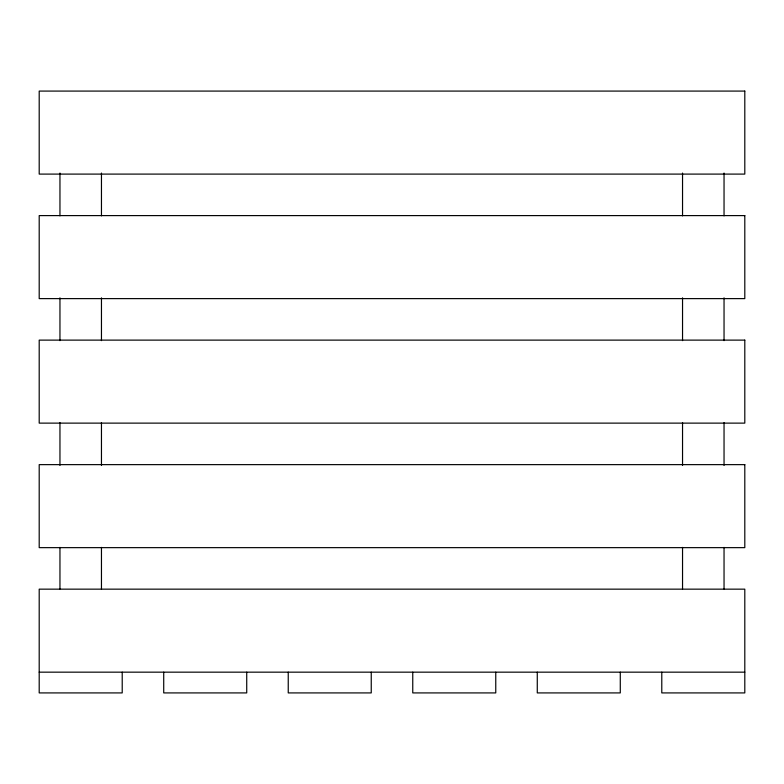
<?xml version="1.0" encoding="UTF-8"?>
<svg xmlns="http://www.w3.org/2000/svg" width="784" height="784" viewBox="0 0 784 784"><rect width="100%" height="100%" fill="white"/><g stroke="black" fill="none" stroke-linecap="round" stroke-linejoin="round"><path stroke-width="1.18" d="M39.2 672.162L744.8 672.162M724.044 173.048L724.044 215.865M724.044 297.822L724.044 340.638M724.044 422.605L724.044 465.422M724.044 547.389L724.044 588.98M682.541 173.048L682.541 215.865M682.541 297.822L682.541 340.638M682.541 422.605L682.541 465.422M682.541 547.389L682.541 588.98M661.784 672.162L661.784 692.919L744.8 692.919L744.8 589.156L39.2 589.156L39.2 692.919L122.216 692.919L122.216 672.162M620.281 672.162L620.281 692.919L537.275 692.919L537.275 672.162M495.762 672.162L495.762 692.919L412.756 692.919L412.756 672.162M371.244 672.162L371.244 692.919L288.238 692.919L288.238 672.162M246.725 672.162L246.725 692.919L163.719 692.919L163.719 672.162M101.459 173.048L101.459 215.865M101.459 297.822L101.459 340.638M101.459 422.605L101.459 465.422M101.459 547.389L101.459 588.98M59.956 173.048L59.956 215.865M59.956 297.822L59.956 340.638M59.956 422.605L59.956 465.422M59.956 547.389L59.956 588.98M744.8 91.081L39.2 91.081L39.2 174.097L744.8 174.097L744.8 91.081M744.8 215.6L39.2 215.6L39.2 298.616L744.8 298.616L744.8 215.6M744.8 340.119L39.2 340.119L39.2 423.125L744.8 423.125L744.8 340.119M744.8 464.638L39.2 464.638L39.2 547.644L744.8 547.644L744.8 464.638"/></g></svg>
